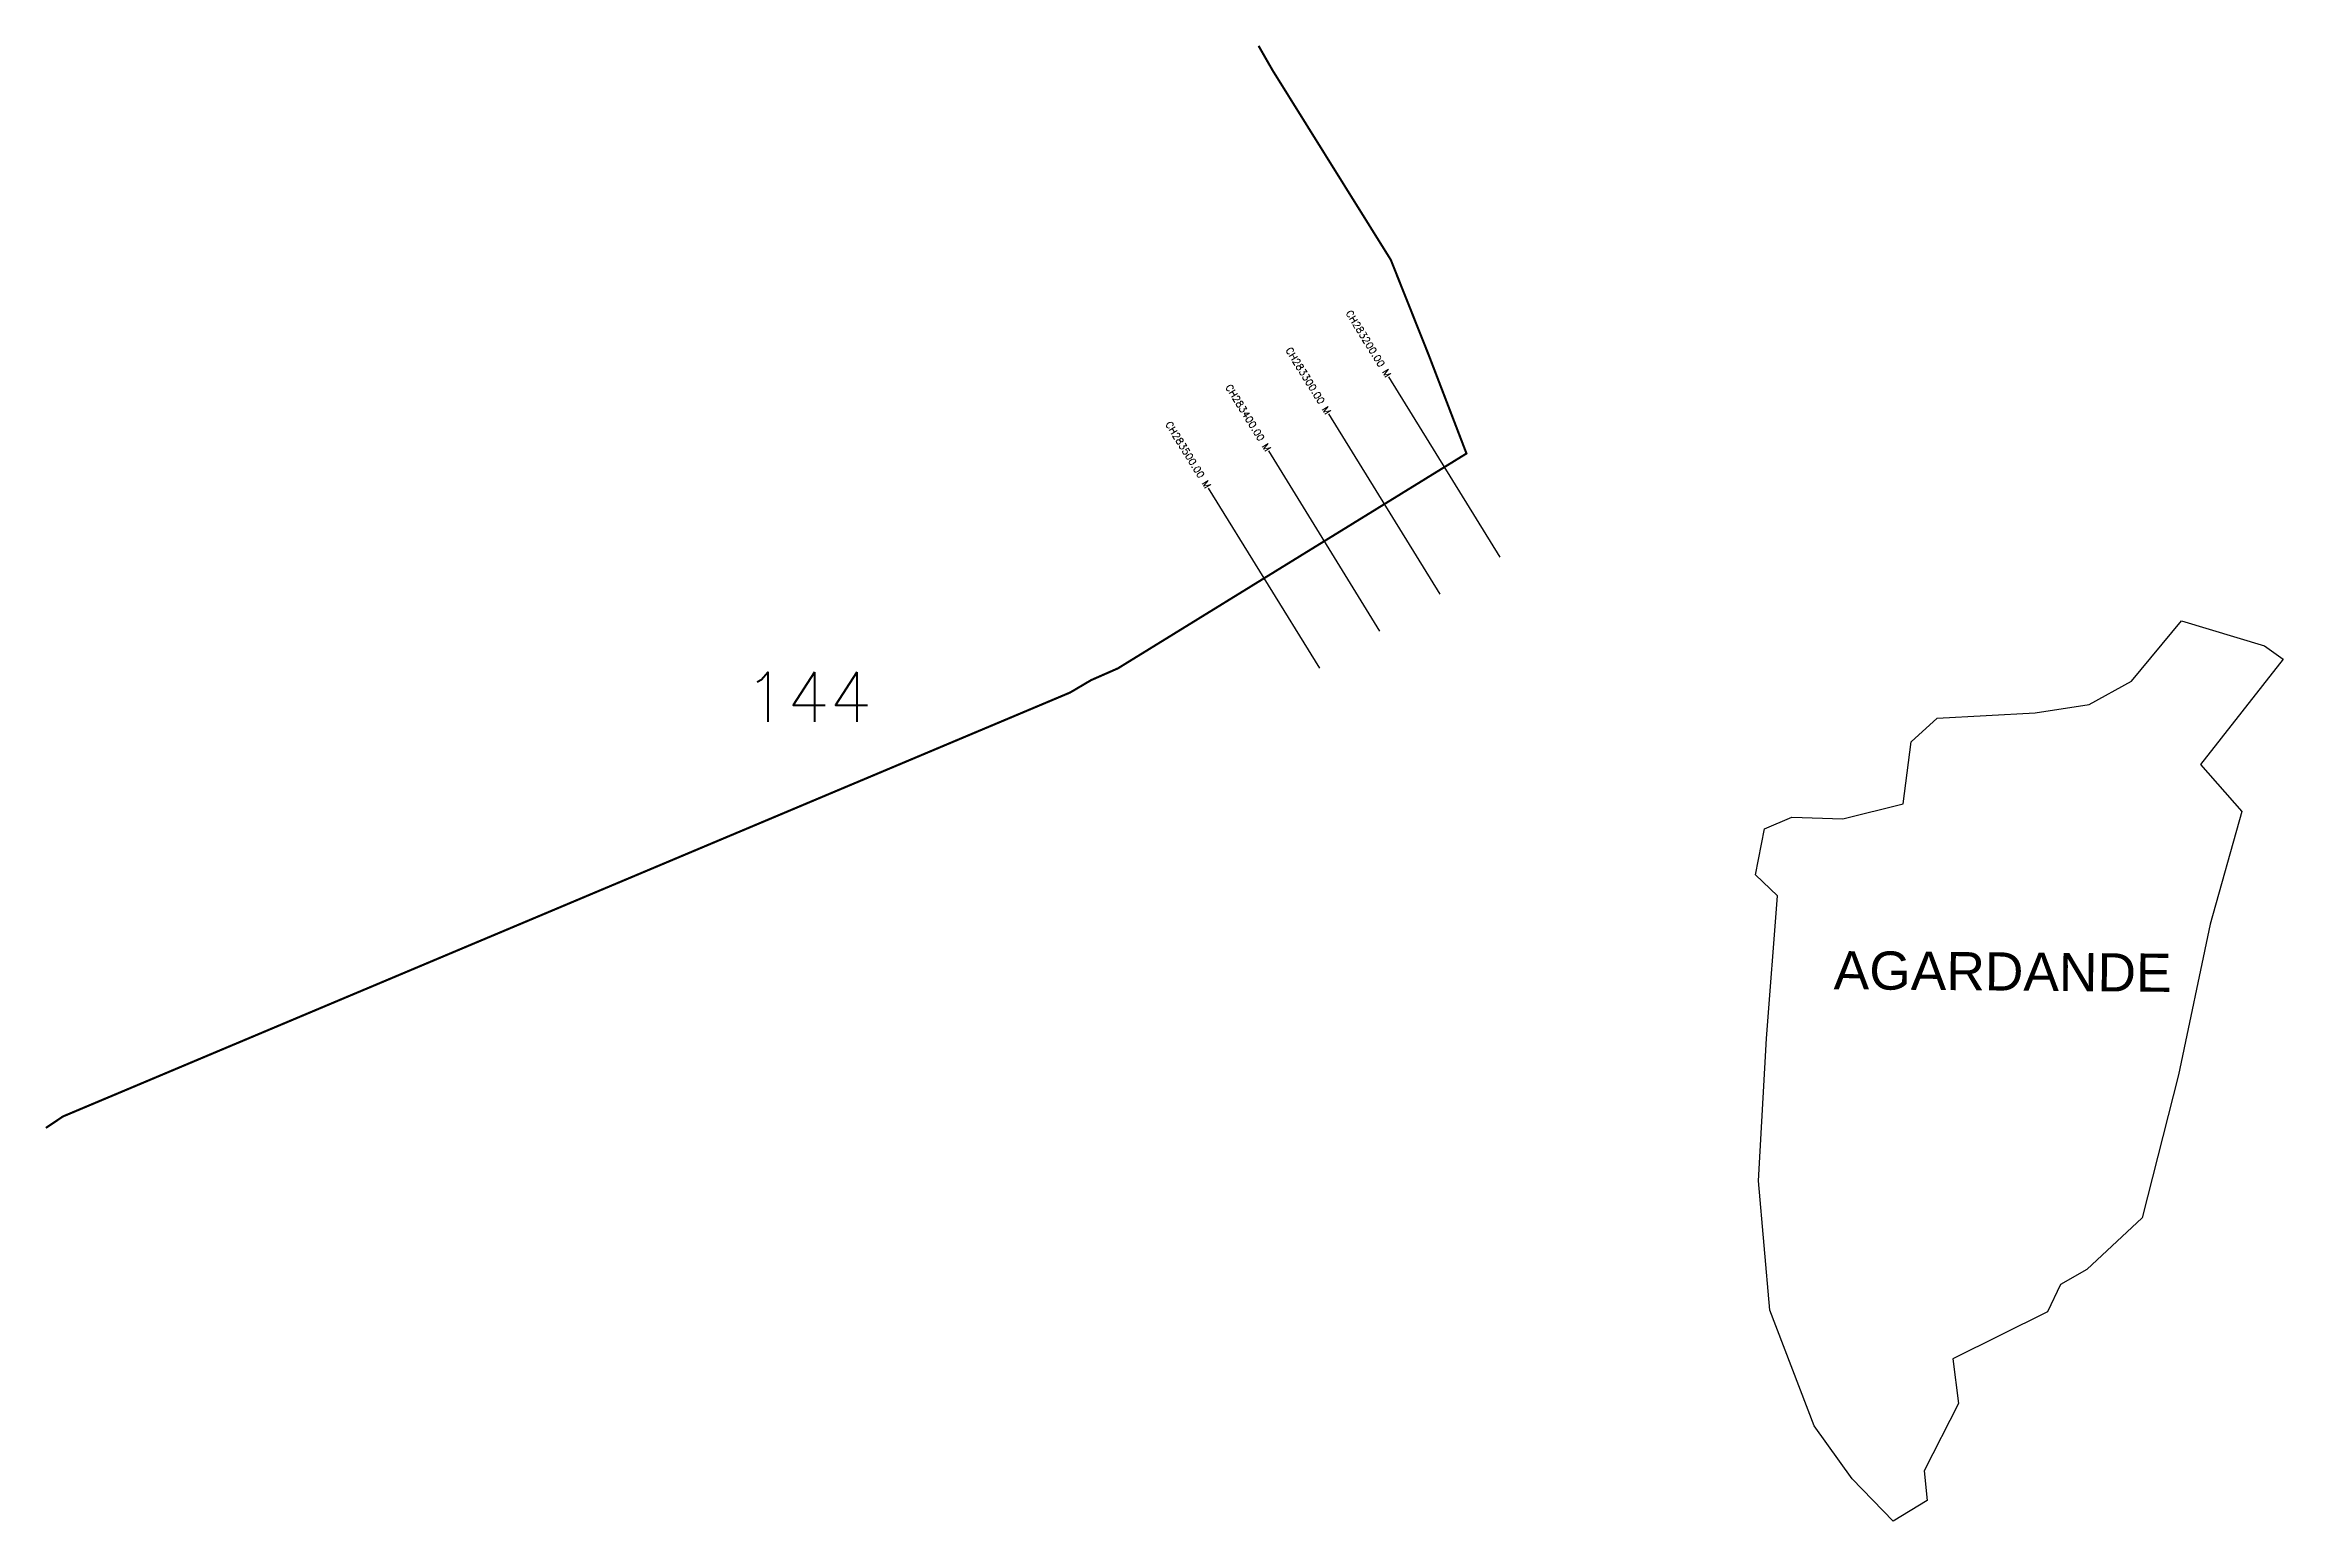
# Model space of a CAD drawing. Header units: metres. Extents: x 285250 to 288421, y 2021575 to 2023667.
import ezdxf
from ezdxf.enums import TextEntityAlignment as Align

# ---------------------------------------------------------------- set-up
doc = ezdxf.new("R2010")
doc.units = ezdxf.units.M
for name, color, linetype in [('CS', 134, 'Continuous'), ('CSMark', 6, 'Continuous'), ('NATURALLY PROTECTED', 3, 'Continuous'), ('village', 3, 'Continuous'), ('VILLAGE NAME', 250, 'Continuous')]:
    doc.layers.add(name, color=color, linetype=linetype)
doc.styles.get("Standard").update_dxf_attribs({"font": 'simplex.shx'})

msp = doc.modelspace()

# ---------------------------------------------------------------- linework, layer by layer
at = {"color": 6, "flags": 128}
msp.add_lwpolyline([(287894.1, 2022679.1), (287930.8, 2022712.8)], dxfattribs=at)
at = {"layer": 'CS'}
for p, q in [((287311.7, 2022940.8), (287154.3, 2023196.2)), ((287226.6, 2022888.4), (287069.2, 2023143.7)), ((287141.5, 2022835.9), (286984, 2023091.3)), ((287056.3, 2022783.4), (286898.9, 2023038.8))]:
    msp.add_line(p, q, dxfattribs=at)
at = {"layer": 'NATURALLY PROTECTED', "const_width": 3, "flags": 128}
msp.add_lwpolyline([(286969.6, 2023665.3), (286989.1, 2023631.2), (287083.6, 2023479.6), (287156.9, 2023362.1), (287211, 2023226.2), (287264.1, 2023087.7), (286770.4, 2022783.3), (286732.4, 2022766.6), (286702.6, 2022749), (285276.1, 2022148.4), (285251.9, 2022132.2)], dxfattribs=at)
at = {"layer": 'village', "color": 6}
for points in [[(287930.8, 2022712.8, 0), (288069.7, 2022720.1, 0), (288146.3, 2022732.3, 0), (288206.1, 2022765.2, 0), (288276.8, 2022850.4, 0), (288394.3, 2022815.1, 0), (288421, 2022796.2, 0), (288303.6, 2022647.1, 0), (288362.2, 2022580.3, 0), (288317.3, 2022421, 0), (288272.4, 2022207.6, 0), (288221.1, 2022004.9, 0), (288143, 2021931.4, 0), (288105.7, 2021910.3, 0), (288087.2, 2021871.7, 0), (287953.1, 2021805.2, 0), (287961.1, 2021741.6, 0), (287912.2, 2021646.1, 0), (287916.6, 2021604.3, 0), (287868.3, 2021574.9, 0), (287810.5, 2021635, 0), (287756.7, 2021709.9, 0), (287693.9, 2021874, 0), (287677.6, 2022057.4, 0), (287689, 2022259, 0)], [(287689, 2022259, 0), (287704.7, 2022461.2, 0), (287673.4, 2022490.6, 0), (287686.3, 2022555.7, 0), (287725, 2022572.6, 0), (287797, 2022570.2, 0), (287882.5, 2022591.2, 0), (287894.1, 2022679.1, 0)]]:
    msp.add_polyline3d(points, dxfattribs=at)

# ---------------------------------------------------------------- texts
at = {"insert": (286241.5, 2022777.7), "char_height": 70, "attachment_point": 1}
msp.add_mtext_dynamic_manual_height_columns('144', width=95.172, gutter_width=1, heights=[0], dxfattribs=at)
at = {"layer": 'CSMark'}
for s, p in [('CH283200.00 M', (287153.8, 2023197.1)), ('CH283300.00 M', (287068.6, 2023144.6)), ('CH283400.00 M', (286983.5, 2023092.1)), ('CH283500.00 M', (286898.4, 2023039.6))]:
    msp.add_text(s, height=10, rotation=301.6518, dxfattribs=at).set_placement(p, align=Align.MIDDLE_RIGHT)
at = {"layer": 'VILLAGE NAME', "insert": (287784.5, 2022382.8), "char_height": 54.089, "attachment_point": 1, "rotation": 359.5442}
msp.add_mtext_dynamic_manual_height_columns('{\\fArial|b0|i0|c0|p34;AGARDANDE}', width=391.253, gutter_width=270.4, heights=[0], dxfattribs=at)

doc.saveas('drawing.dxf')
